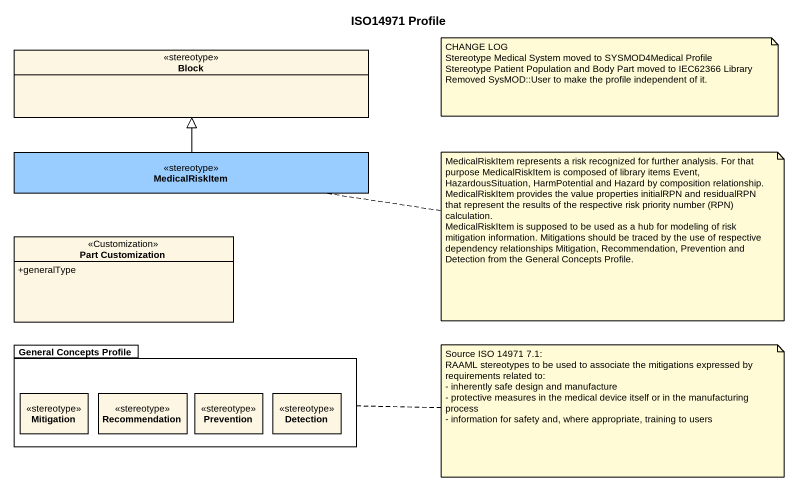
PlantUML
@startuml
title ISO14971 Profile
hide circle
hide empty members
skinparam classAttributeIconSize 0
class Block <<stereotype>>
class MedicalRiskItem <<stereotype>> #99CCFF
class "Part Customization" as Part_Customization <<Customization>> {
  +generalType
}
package "General Concepts Profile" as General_Concepts_Profile {
  class Mitigation <<stereotype>>
  class Recommendation <<stereotype>>
  class Prevention <<stereotype>>
  class Detection <<stereotype>>
}
MedicalRiskItem -up-|> Block
note as N1
  CHANGE LOG
  Stereotype Medical System moved to SYSMOD4Medical Profile
  Stereotype Patient Population and Body Part moved to IEC62366 Library
  Removed SysMOD::User to make the profile independent of it.
end note
note right of MedicalRiskItem
  MedicalRiskItem represents a risk recognized for further analysis. For that purpose MedicalRiskItem is composed of library items Event, HazardousSituation, HarmPotential and Hazard by composition relationship. MedicalRiskItem provides the value properties initialRPN and residualRPN that represent the results of the respective risk priority number (RPN) calculation.
  MedicalRiskItem is supposed to be used as a hub for modeling of risk mitigation information. Mitigations should be traced by the use of respective dependency relationships Mitigation, Recommendation, Prevention and Detection from the General Concepts Profile.
end note
note right of General_Concepts_Profile
  Source ISO 14971 7.1:
  RAAML stereotypes to be used to associate the mitigations expressed by requirements related to:
  - inherently safe design and manufacture
  - protective measures in the medical device itself or in the manufacturing process
  - information for safety and, where appropriate, training to users
end note
@enduml
